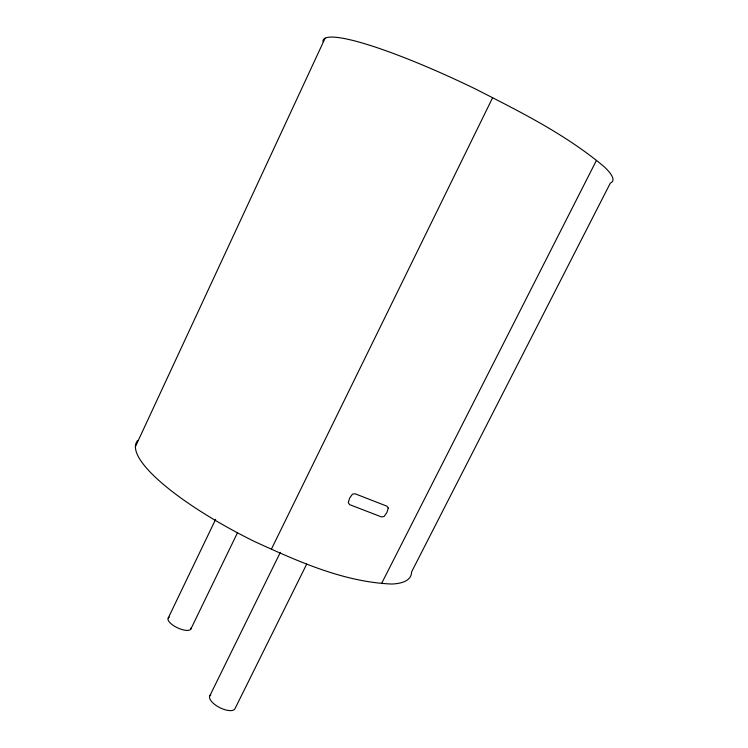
<?xml version="1.0" encoding="UTF-8"?>
<svg xmlns="http://www.w3.org/2000/svg" width="748" height="748" viewBox="0 0 748 748"><rect width="100%" height="100%" fill="white"/><g stroke="black" fill="none" stroke-linecap="round" stroke-linejoin="round"><path stroke-width="1.12" d="M135.407 446.668L325.128 38.176M168.272 617.951L215.639 519.327M190.815 629.124L237.499 532.716M271.412 549.116L492.605 97.745M209.739 695.967L280.341 552.333M306.727 564.057L235.059 708.543A14.137 5.9 27 0 1 218.351 706.869A14.137 5.9 27 0 1 210.824 694.808M381.751 583.178L596.399 160.493M137.707 440.469A152.545 37.278 26 0 0 254.339 541.449C297.919 561.29 343.173 581.991 391.765 584.038A152.545 37.278 26 0 0 411.587 571.902L610.359 183.045A160.979 22.646 26 0 0 604.262 166.795C565.525 134.191 519.71 111.583 474.887 88.694A160.979 22.646 26 0 0 322.949 41.561M191.067 627.899A12.594 4.684 25.2 0 1 176.911 627.535A12.594 4.684 25.2 0 1 169.357 617.137M388.277 508.079L386.875 512.548L384.07 516.513L381.527 516.933L349.709 504.666L348.241 502.637L349.662 498.112L352.458 494.166L355.132 493.783L386.931 506.19L388.277 508.079"/></g></svg>
